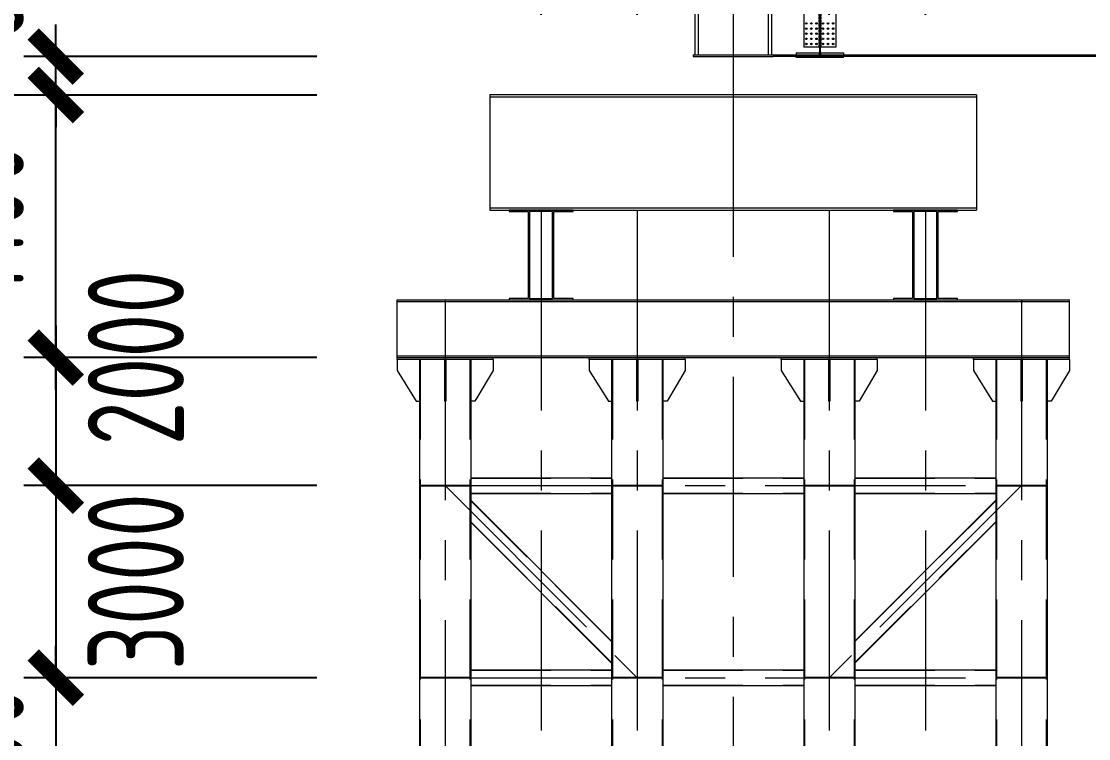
# Model space of a CAD drawing. Extents: x -2876908 to 633791, y -1383861 to 872234.
# Drawn here: x -1456770 to -1440103, y -331127 to -319926 of the extents above; entities that cross this region are included whole.
import ezdxf

# ---------------------------------------------------------------- set-up
doc = ezdxf.new("R2010")
doc.units = 0
doc.header["$LTSCALE"] = 5
doc.header["$MEASUREMENT"] = 0
for name, pattern in [('CENTER', [2, 1.25, -0.25, 0.25, -0.25]), ('DASH', [0.35, 0.25, -0.1]), ('DASHED', [0.75, 0.5, -0.25])]:
    doc.linetypes.add(name, pattern=pattern)
doc.layers.get('0').update_dxf_attribs({"linetype": 'CONTINUOUS', "lineweight": 25})
doc.layers.get('DEFPOINTS').update_dxf_attribs({"color": 35, "linetype": 'CONTINUOUS', "lineweight": 13})
doc.layers.add('2', color=2, linetype='DASHED')
doc.layers.add('尺寸线', color=3, linetype='CONTINUOUS')
for name, color, linetype, lineweight in [('3中心线', 6, 'CENTER', 18), ('4虚线', 2, 'DASHED', 18), ('5标注', 3, 'CONTINUOUS', 15), ('8轮廓线', 4, 'CONTINUOUS', 15), ('DIM', 3, 'CONTINUOUS', 0)]:
    doc.layers.add(name, color=color, linetype=linetype, lineweight=lineweight)
doc.styles.add('TSSD_Dimension', font='tssdeng.shx', dxfattribs={"width": 0.7, "bigfont": 'hztxt.shx'})
doc.dimstyles.new('TSSD_100_100', dxfattribs={"dimtxt": 300, "dimasz": 100, "dimexe": 100, "dimexo": 250, "dimgap": 100, "dimtad": 1, "dimdec": 0, "dimzin": 0, "dimdsep": 46, "dimtxsty": 'TSSD_Dimension', "dimblk": 'ARCHTICK', "dimblk1": 'ARCHTICK', "dimblk2": 'ARCHTICK', "dimcen": 0, "dimdle": 100, "dimclrt": 7, "dimadec": 0, "dimazin": 0, "dimtfac": 1, "dimtdec": 0, "dimtix": 1, "dimtmove": 2, "dimatfit": 3, "dimfxl": 1, "dimtolj": 1, "dimtzin": 0, "dimarcsym": 0})

# ---------------------------------------------------------------- blocks, each defined once
blk = doc.blocks.new('dds')
for points in [[(-1110465, -7116, -1), (-1110465, -7140, -1)], [(-1110385, -7116, -1), (-1110385, -7140, -1)], [(-1110305, -7116, -1), (-1110305, -7140, -1)], [(-1110205, -7116, 1), (-1110205, -7140, 1)], [(-1110125, -7116, 1), (-1110125, -7140, 1)], [(-1110045, -7116, 1), (-1110045, -7140, 1)], [(-1110465, -7196, -1), (-1110465, -7220, -1)], [(-1110465, -7276, -1), (-1110465, -7300, -1)], [(-1110385, -7196, -1), (-1110385, -7220, -1)], [(-1110385, -7276, -1), (-1110385, -7300, -1)], [(-1110305, -7196, 1), (-1110305, -7220, 1)], [(-1110305, -7276, -1), (-1110305, -7300, -1)], [(-1110205, -7196, 1), (-1110205, -7220, 1)], [(-1110205, -7276, 1), (-1110205, -7300, 1)], [(-1110125, -7196, 1), (-1110125, -7220, 1)], [(-1110125, -7276, 1), (-1110125, -7300, 1)], [(-1110045, -7196, 1), (-1110045, -7220, 1)], [(-1110045, -7276, 1), (-1110045, -7300, 1)], [(-1110465, -7356, -1), (-1110465, -7380, -1)], [(-1110465, -7436, -1), (-1110465, -7460, -1)], [(-1110385, -7356, -1), (-1110385, -7380, -1)], [(-1110385, -7436, -1), (-1110385, -7460, -1)], [(-1110305, -7356, -1), (-1110305, -7380, -1)], [(-1110305, -7436, -1), (-1110305, -7460, -1)], [(-1110205, -7356, 1), (-1110205, -7380, 1)], [(-1110205, -7436, 1), (-1110205, -7460, 1)], [(-1110125, -7356, 1), (-1110125, -7380, 1)], [(-1110125, -7436, 1), (-1110125, -7460, 1)], [(-1110045, -7356, 1), (-1110045, -7380, 1)], [(-1110045, -7436, 1), (-1110045, -7460, 1)]]:
    blk.add_hatch(color=256).paths.add_polyline_path(points)
for p, q in [((-1110505, -6377), (-1110505, -7498)), ((-1110005, -6377), (-1110005, -7498)), ((-1110005, -7498), (-1110505, -7498)), ((-1110625, -7589), (-1109885, -7589)), ((-1110625, -7589), (-1110625, -7617)), ((-1110625, -7661), (-1110625, -7641)), ((-1109885, -7661), (-1110625, -7661)), ((-1110265, -7589), (-1110265, -7661)), ((-1110245, -7589), (-1110245, -7661)), ((-1109885, -7589), (-1109885, -7617)), ((-1109885, -7661), (-1109885, -7641))]:
    blk.add_line(p, q)
for centre in [(-1110465, -7128), (-1110385, -7128), (-1110305, -7128), (-1110205, -7128), (-1110125, -7128), (-1110045, -7128), (-1110465, -7208), (-1110465, -7288), (-1110385, -7208), (-1110385, -7288), (-1110305, -7208), (-1110305, -7288), (-1110205, -7208), (-1110205, -7288), (-1110125, -7208), (-1110125, -7288), (-1110045, -7208), (-1110045, -7288), (-1110465, -7368), (-1110465, -7448), (-1110385, -7368), (-1110385, -7448), (-1110305, -7368), (-1110305, -7448), (-1110205, -7368), (-1110205, -7448), (-1110125, -7368), (-1110125, -7448), (-1110045, -7368), (-1110045, -7448)]:
    blk.add_circle(centre, 12)
at = {"layer": '2', "color": 2, "linetype": 'DASHED', "ltscale": 0.5}
for p, q in [((-1110265, -6198), (-1110265, -7498)), ((-1110245, -6198), (-1110245, -7498))]:
    blk.add_line(p, q, dxfattribs=at)
at = {"layer": '3中心线', "ltscale": 500}
blk.add_line((-1111605, 8823), (-1111605, -7645), dxfattribs=at)
at = {"layer": '8轮廓线'}
for p, q in [((-1112155, 8823), (-1112155, -7563)), ((-1111055, -7617), (-1111055, 8823)), ((-1111005, -7617), (-1111005, 8823)), ((-1112205, -4830), (-1112205, -7617)), ((-1112155, -4830), (-1112155, -7617)), ((-1112230, -7617), (-1109155, -7617)), ((-1112230, -7617), (-1112230, -7645)), ((-1112230, -7645), (-1110980, -7645)), ((-1110980, -7617), (-1110980, -7645)), ((-1110980, -7641), (-1098430, -7641)), ((-1109155, -7617), (-1100255, -7617))]:
    blk.add_line(p, q, dxfattribs=at)
at = {"layer": '尺寸线'}
blk.add_line((-1110255, -6117), (-1110255, -7617), dxfattribs=at)
blk = doc.blocks.new('_ArchTick')
at = {"color": 0, "linetype": 'ByBlock', "const_width": 0.5}
blk.add_lwpolyline([(-0.707, -0.707), (0.707, 0.707)], dxfattribs=at)
blk = doc.blocks.new('*D2347')
at = {"layer": 'DEFPOINTS', "color": 0, "transparency": 16777216}
for p in [(-1456232, -321076), (-1450903, -321076), (-1450903, -325176)]:
    blk.add_point(p, dxfattribs=at)
at = {"layer": 'DIM', "color": 0, "lineweight": -2, "transparency": 16777216}
for p, q in [((-1456232, -325676), (-1456232, -320576)), ((-1452153, -321076), (-1456732, -321076)), ((-1452153, -325176), (-1456732, -325176))]:
    blk.add_line(p, q, dxfattribs=at)
at = {"layer": 'DIM', "color": 0, "lineweight": -2, "transparency": 16777216, "xscale": 500, "yscale": 500, "zscale": 500}
for p, rotation in [((-1456232, -321076), 90), ((-1456232, -325176), 270)]:
    blk.add_blockref('_ArchTick', p, dxfattribs=dict(at, rotation=rotation))
at = {"layer": 'DIM', "color": 7, "transparency": 16777216, "insert": (-1457482, -323126), "char_height": 1500, "attachment_point": 5, "rotation": 90, "style": 'TSSD_Dimension'}
blk.add_mtext('\\A1;4100', dxfattribs=at)
blk = doc.blocks.new('*D2348')
at = {"layer": 'DEFPOINTS', "color": 0, "transparency": 16777216}
for p in [(-1450903, -325176), (-1456232, -327176), (-1450903, -327176)]:
    blk.add_point(p, dxfattribs=at)
at = {"layer": 'DIM', "color": 0, "lineweight": -2, "transparency": 16777216}
for p, q in [((-1456232, -324676), (-1456232, -327676)), ((-1452153, -325176), (-1456732, -325176)), ((-1452153, -327176), (-1456732, -327176))]:
    blk.add_line(p, q, dxfattribs=at)
at = {"layer": 'DIM', "color": 0, "lineweight": -2, "transparency": 16777216, "xscale": 500, "yscale": 500, "zscale": 500}
for p, rotation in [((-1456232, -325176), 90), ((-1456232, -327176), 270)]:
    blk.add_blockref('_ArchTick', p, dxfattribs=dict(at, rotation=rotation))
at = {"layer": 'DIM', "color": 7, "transparency": 16777216, "insert": (-1454982, -325176), "char_height": 1500, "attachment_point": 5, "rotation": 90, "style": 'TSSD_Dimension'}
blk.add_mtext('\\A1;2000', dxfattribs=at)
blk = doc.blocks.new('*D2349')
at = {"layer": 'DEFPOINTS', "color": 0, "transparency": 16777216}
for p in [(-1450903, -327176), (-1456232, -330176), (-1450903, -330176)]:
    blk.add_point(p, dxfattribs=at)
at = {"layer": 'DIM', "color": 0, "lineweight": -2, "transparency": 16777216}
for p, q in [((-1456232, -326676), (-1456232, -330676)), ((-1452153, -327176), (-1456732, -327176)), ((-1452153, -330176), (-1456732, -330176))]:
    blk.add_line(p, q, dxfattribs=at)
at = {"layer": 'DIM', "color": 0, "lineweight": -2, "transparency": 16777216, "xscale": 500, "yscale": 500, "zscale": 500}
for p, rotation in [((-1456232, -327176), 90), ((-1456232, -330176), 270)]:
    blk.add_blockref('_ArchTick', p, dxfattribs=dict(at, rotation=rotation))
at = {"layer": 'DIM', "color": 7, "transparency": 16777216, "insert": (-1454982, -328676), "char_height": 1500, "attachment_point": 5, "rotation": 90, "style": 'TSSD_Dimension'}
blk.add_mtext('\\A1;3000', dxfattribs=at)
blk = doc.blocks.new('*D2350')
at = {"layer": 'DEFPOINTS', "color": 0, "transparency": 16777216}
for p in [(-1450903, -330176), (-1456232, -333176), (-1450903, -333176)]:
    blk.add_point(p, dxfattribs=at)
at = {"layer": 'DIM', "color": 0, "lineweight": -2, "transparency": 16777216}
for p, q in [((-1456232, -330176), (-1456232, -329676)), ((-1452153, -330176), (-1456732, -330176)), ((-1456232, -330176), (-1456232, -333176)), ((-1452153, -333176), (-1456732, -333176)), ((-1456232, -333176), (-1456232, -333676))]:
    blk.add_line(p, q, dxfattribs=at)
at = {"layer": 'DIM', "color": 0, "lineweight": -2, "transparency": 16777216, "xscale": 500, "yscale": 500, "zscale": 500}
for p, rotation in [((-1456232, -330176), 270), ((-1456232, -333176), 90)]:
    blk.add_blockref('_ArchTick', p, dxfattribs=dict(at, rotation=rotation))
at = {"layer": 'DIM', "color": 7, "transparency": 16777216, "insert": (-1457482, -331676), "char_height": 1500, "attachment_point": 5, "rotation": 90, "style": 'TSSD_Dimension'}
blk.add_mtext('\\A1;3000', dxfattribs=at)
blk = doc.blocks.new('*D2353')
at = {"layer": 'DEFPOINTS', "color": 0, "transparency": 16777216}
for p in [(-1456232, -320476), (-1450903, -320476), (-1450903, -321076)]:
    blk.add_point(p, dxfattribs=at)
at = {"layer": 'DIM', "color": 0, "lineweight": -2, "transparency": 16777216}
for p, q in [((-1456232, -320476), (-1456232, -319976)), ((-1452153, -320476), (-1456732, -320476)), ((-1456232, -321076), (-1456232, -320476)), ((-1452153, -321076), (-1456732, -321076)), ((-1456232, -321076), (-1456232, -321576))]:
    blk.add_line(p, q, dxfattribs=at)
at = {"layer": 'DIM', "color": 0, "lineweight": -2, "transparency": 16777216, "xscale": 500, "yscale": 500, "zscale": 500}
for p, rotation in [((-1456232, -320476), 270), ((-1456232, -321076), 90)]:
    blk.add_blockref('_ArchTick', p, dxfattribs=dict(at, rotation=rotation))
at = {"layer": 'DIM', "color": 7, "transparency": 16777216, "insert": (-1457482, -319185), "char_height": 1500, "attachment_point": 5, "rotation": 90, "style": 'TSSD_Dimension'}
blk.add_mtext('\\A1;600', dxfattribs=at)
blk = doc.blocks.new('*D2354')
at = {"layer": 'DEFPOINTS', "color": 0, "transparency": 16777216}
for p in [(-1460543, -321076), (-1450903, -321076), (-1450903, -346145)]:
    blk.add_point(p, dxfattribs=at)
at = {"layer": 'DIM', "color": 0, "lineweight": -2, "transparency": 16777216}
for p, q in [((-1460543, -346645), (-1460543, -320576)), ((-1452153, -321076), (-1461043, -321076)), ((-1452153, -346145), (-1461043, -346145))]:
    blk.add_line(p, q, dxfattribs=at)
at = {"layer": 'DIM', "color": 0, "lineweight": -2, "transparency": 16777216, "xscale": 500, "yscale": 500, "zscale": 500}
for p, rotation in [((-1460543, -321076), 90), ((-1460543, -346145), 270)]:
    blk.add_blockref('_ArchTick', p, dxfattribs=dict(at, rotation=rotation))
at = {"layer": 'DIM', "color": 7, "transparency": 16777216, "insert": (-1461793, -333610), "char_height": 1500, "attachment_point": 5, "rotation": 90, "style": 'TSSD_Dimension'}
blk.add_mtext('\\A1;25070', dxfattribs=at)
blk = doc.blocks.new('*D2355')
at = {"layer": 'DEFPOINTS', "color": 0, "transparency": 16777216}
for p in [(-1447153, -316700), (-1448653, -321076), (-1447153, -321076)]:
    blk.add_point(p, dxfattribs=at)
at = {"layer": 'DIM', "color": 0, "lineweight": -2, "transparency": 16777216}
for p, q in [((-1448653, -319826), (-1448653, -316200)), ((-1447153, -319826), (-1447153, -316200)), ((-1448653, -316700), (-1449153, -316700)), ((-1448653, -316700), (-1447153, -316700)), ((-1447153, -316700), (-1446653, -316700))]:
    blk.add_line(p, q, dxfattribs=at)
at = {"layer": 'DIM', "color": 0, "lineweight": -2, "transparency": 16777216, "xscale": 500, "yscale": 500, "zscale": 500}
blk.add_blockref('_ArchTick', (-1448653, -316700), dxfattribs=at)
at = {"layer": 'DIM', "color": 0, "lineweight": -2, "transparency": 16777216, "xscale": 500, "yscale": 500, "zscale": 500, "rotation": 180}
blk.add_blockref('_ArchTick', (-1447153, -316700), dxfattribs=at)
at = {"layer": 'DIM', "color": 7, "transparency": 16777216, "insert": (-1447903, -315450), "char_height": 1500, "attachment_point": 5, "style": 'TSSD_Dimension'}
blk.add_mtext('\\A1;1500', dxfattribs=at)
blk = doc.blocks.new('*D2356')
at = {"layer": 'DEFPOINTS', "color": 0, "transparency": 16777216}
for p in [(-1442653, -316700), (-1444153, -321076), (-1442653, -321076)]:
    blk.add_point(p, dxfattribs=at)
at = {"layer": 'DIM', "color": 0, "lineweight": -2, "transparency": 16777216}
for p, q in [((-1444153, -319826), (-1444153, -316200)), ((-1442653, -319826), (-1442653, -316200)), ((-1444153, -316700), (-1444653, -316700)), ((-1444153, -316700), (-1442653, -316700)), ((-1442653, -316700), (-1442153, -316700))]:
    blk.add_line(p, q, dxfattribs=at)
at = {"layer": 'DIM', "color": 0, "lineweight": -2, "transparency": 16777216, "xscale": 500, "yscale": 500, "zscale": 500}
blk.add_blockref('_ArchTick', (-1444153, -316700), dxfattribs=at)
at = {"layer": 'DIM', "color": 0, "lineweight": -2, "transparency": 16777216, "xscale": 500, "yscale": 500, "zscale": 500, "rotation": 180}
blk.add_blockref('_ArchTick', (-1442653, -316700), dxfattribs=at)
at = {"layer": 'DIM', "color": 7, "transparency": 16777216, "insert": (-1443403, -315450), "char_height": 1500, "attachment_point": 5, "style": 'TSSD_Dimension'}
blk.add_mtext('\\A1;1500', dxfattribs=at)

msp = doc.modelspace()

# ---------------------------------------------------------------- linework, layer by layer
at = {"layer": '3中心线', "ltscale": 500}
for p, q in [((-1445652.796, -320475.562), (-1445652.796, -354690.894)), ((-1448652.796, -322875.562), (-1448652.796, -354690.894)), ((-1447152.796, -322875.562), (-1447152.796, -354690.894)), ((-1444152.796, -322875.562), (-1444152.796, -354690.894)), ((-1442652.796, -322875.562), (-1442652.796, -354690.894)), ((-1450152.796, -324275.562), (-1450152.796, -354690.894)), ((-1441152.796, -324275.562), (-1441152.796, -354690.894)), ((-1450152.796, -327175.562), (-1441152.796, -327175.562)), ((-1450152.796, -327175.562), (-1447152.796, -330175.562)), ((-1441152.796, -327175.562), (-1444152.796, -330175.562)), ((-1450152.796, -330175.562), (-1441152.796, -330175.562))]:
    msp.add_line(p, q, dxfattribs=at)
at = {"layer": '4虚线', "ltscale": 500}
for p, q in [((-1450540.796, -325205.562), (-1450540.796, -354690.894)), ((-1449764.796, -325205.562), (-1449764.796, -354690.894)), ((-1447540.796, -325205.562), (-1447540.796, -354690.894)), ((-1446764.796, -325205.562), (-1446764.796, -354690.894)), ((-1444540.796, -325205.562), (-1444540.796, -354690.894)), ((-1443764.796, -325205.562), (-1443764.796, -354690.894)), ((-1441540.796, -325205.562), (-1441540.796, -354690.894)), ((-1440764.796, -325205.562), (-1440764.796, -354690.894)), ((-1449752.796, -327059.562), (-1447552.796, -327059.562)), ((-1446752.796, -327059.562), (-1444552.796, -327059.562)), ((-1443752.796, -327059.562), (-1441552.796, -327059.562)), ((-1449752.796, -327291.562), (-1447552.796, -327291.562)), ((-1446752.796, -327291.562), (-1444552.796, -327291.562)), ((-1443752.796, -327291.562), (-1441552.796, -327291.562)), ((-1449752.796, -327411.513), (-1447552.796, -329611.513)), ((-1441552.796, -327411.513), (-1443752.796, -329611.513)), ((-1449752.796, -327739.611), (-1447552.796, -329939.611)), ((-1441552.796, -327739.611), (-1443752.796, -329939.611)), ((-1449752.796, -330059.562), (-1447552.796, -330059.562)), ((-1446752.796, -330059.562), (-1444552.796, -330059.562)), ((-1443752.796, -330059.562), (-1441552.796, -330059.562)), ((-1449752.796, -330291.562), (-1447552.796, -330291.562)), ((-1446752.796, -330291.562), (-1444552.796, -330291.562)), ((-1443752.796, -330291.562), (-1441552.796, -330291.562))]:
    msp.add_line(p, q, dxfattribs=at)
at = {"layer": '5标注', "linetype": 'DASH', "ltscale": 100, "const_width": 30, "flags": 128}
for points in [[(-1450552.796, -327175.562), (-1449752.796, -327175.562)], [(-1447552.796, -327175.562), (-1446752.796, -327175.562)], [(-1444552.796, -327175.562), (-1443752.796, -327175.562)], [(-1441552.796, -327175.562), (-1440752.796, -327175.562)], [(-1450552.796, -330175.562), (-1449752.796, -330175.562)], [(-1447552.796, -330175.562), (-1446752.796, -330175.562)], [(-1444552.796, -330175.562), (-1443752.796, -330175.562)], [(-1441552.796, -330175.562), (-1440752.796, -330175.562)]]:
    msp.add_lwpolyline(points, dxfattribs=at)
at = {"layer": '8轮廓线'}
for p, q in [((-1441852.796, -321075.562), (-1449452.796, -321075.562)), ((-1449452.796, -321075.562), (-1449452.796, -322875.562)), ((-1449452.796, -321105.562), (-1441852.796, -321105.562)), ((-1441852.796, -321075.562), (-1441852.796, -322875.562)), ((-1441852.796, -322845.562), (-1449452.796, -322845.562)), ((-1449452.796, -322875.562), (-1441852.796, -322875.562)), ((-1450902.796, -325175.562), (-1450902.796, -324275.562)), ((-1450902.796, -324275.562), (-1440402.796, -324275.562)), ((-1450902.796, -324299.562), (-1440402.796, -324299.562)), ((-1440402.796, -325175.562), (-1440402.796, -324275.562)), ((-1450902.796, -325151.562), (-1440402.796, -325151.562)), ((-1450902.796, -325205.562), (-1450902.796, -325175.562)), ((-1450902.796, -325175.562), (-1449402.796, -325175.562)), ((-1450902.796, -325175.562), (-1440402.796, -325175.562)), ((-1449402.796, -325205.562), (-1450902.796, -325205.562)), ((-1450902.796, -325205.562), (-1450902.796, -325375.562)), ((-1450552.796, -325205.562), (-1450552.796, -345345.244)), ((-1450162.796, -325205.562), (-1450162.796, -325855.562)), ((-1450142.796, -325205.562), (-1450142.796, -325855.562)), ((-1449752.796, -325205.562), (-1449752.796, -345345.244)), ((-1449402.796, -325205.562), (-1449402.796, -325175.562)), ((-1449402.796, -325205.562), (-1449402.796, -325375.562)), ((-1447902.796, -325205.562), (-1447902.796, -325175.562)), ((-1447902.796, -325175.562), (-1446402.796, -325175.562)), ((-1446402.796, -325205.562), (-1447902.796, -325205.562)), ((-1447902.796, -325205.562), (-1447902.796, -325375.562)), ((-1447552.796, -325205.562), (-1447552.796, -345345.244)), ((-1447162.796, -325205.562), (-1447162.796, -325855.562)), ((-1447142.796, -325205.562), (-1447142.796, -325855.562)), ((-1446752.796, -325205.562), (-1446752.796, -345345.244)), ((-1446402.796, -325205.562), (-1446402.796, -325175.562)), ((-1446402.796, -325205.562), (-1446402.796, -325375.562)), ((-1444902.796, -325205.562), (-1444902.796, -325175.562)), ((-1444902.796, -325175.562), (-1443402.796, -325175.562)), ((-1443402.796, -325205.562), (-1444902.796, -325205.562)), ((-1444902.796, -325205.562), (-1444902.796, -325375.562)), ((-1444552.796, -325205.562), (-1444552.796, -345345.244)), ((-1444162.796, -325205.562), (-1444162.796, -325855.562)), ((-1444142.796, -325205.562), (-1444142.796, -325855.562)), ((-1443752.796, -325205.562), (-1443752.796, -345345.244)), ((-1443402.796, -325205.562), (-1443402.796, -325175.562)), ((-1443402.796, -325205.562), (-1443402.796, -325375.562)), ((-1441902.796, -325205.562), (-1441902.796, -325175.562)), ((-1441902.796, -325175.562), (-1440402.796, -325175.562)), ((-1440402.796, -325205.562), (-1441902.796, -325205.562)), ((-1441902.796, -325205.562), (-1441902.796, -325375.562)), ((-1441552.796, -325205.562), (-1441552.796, -345345.244)), ((-1441162.796, -325205.562), (-1441162.796, -325855.562)), ((-1441142.796, -325205.562), (-1441142.796, -325855.562)), ((-1440752.796, -325205.562), (-1440752.796, -345345.244)), ((-1440402.796, -325205.562), (-1440402.796, -325175.562)), ((-1440402.796, -325205.562), (-1440402.796, -325375.562)), ((-1450902.796, -325375.562), (-1450602.796, -325855.562)), ((-1449402.796, -325375.562), (-1449687.092, -325855.562)), ((-1447902.796, -325375.562), (-1447602.796, -325855.562)), ((-1446402.796, -325375.562), (-1446687.092, -325855.562)), ((-1444902.796, -325375.562), (-1444602.796, -325855.562)), ((-1443402.796, -325375.562), (-1443687.092, -325855.562)), ((-1441902.796, -325375.562), (-1441602.796, -325855.562)), ((-1440402.796, -325375.562), (-1440687.092, -325855.562)), ((-1450602.796, -325855.562), (-1450552.796, -325855.562)), ((-1450142.796, -325855.562), (-1450162.796, -325855.562)), ((-1449687.092, -325855.562), (-1449752.796, -325855.562)), ((-1447602.796, -325855.562), (-1447552.796, -325855.562)), ((-1447142.796, -325855.562), (-1447162.796, -325855.562)), ((-1446687.092, -325855.562), (-1446752.796, -325855.562)), ((-1444602.796, -325855.562), (-1444552.796, -325855.562)), ((-1444142.796, -325855.562), (-1444162.796, -325855.562)), ((-1443687.092, -325855.562), (-1443752.796, -325855.562)), ((-1441602.796, -325855.562), (-1441552.796, -325855.562)), ((-1441142.796, -325855.562), (-1441162.796, -325855.562)), ((-1440687.092, -325855.562), (-1440752.796, -325855.562)), ((-1449752.796, -327053.062), (-1447552.796, -327053.062)), ((-1446752.796, -327053.062), (-1444552.796, -327053.062)), ((-1443752.796, -327053.062), (-1441552.796, -327053.062)), ((-1449752.796, -327298.062), (-1447552.796, -327298.062)), ((-1446752.796, -327298.062), (-1444552.796, -327298.062)), ((-1443752.796, -327298.062), (-1441552.796, -327298.062)), ((-1449752.796, -327402.321), (-1447552.796, -329602.321)), ((-1441552.796, -327402.321), (-1443752.796, -329602.321)), ((-1449752.796, -327748.803), (-1447552.796, -329948.803)), ((-1441552.796, -327748.803), (-1443752.796, -329948.803)), ((-1449752.796, -330053.062), (-1447552.796, -330053.062)), ((-1446752.796, -330053.062), (-1444552.796, -330053.062)), ((-1443752.796, -330053.062), (-1441552.796, -330053.062)), ((-1449752.796, -330298.062), (-1447552.796, -330298.062)), ((-1446752.796, -330298.062), (-1444552.796, -330298.062)), ((-1443752.796, -330298.062), (-1441552.796, -330298.062))]:
    msp.add_line(p, q, dxfattribs=at)
for points in [[(-1449152.796, -324275.562), (-1448152.796, -324275.562), (-1448152.796, -324255.562), (-1448452.796, -324255.562), (-1448452.796, -322895.562), (-1448152.796, -322895.562), (-1448152.796, -322875.562), (-1449152.796, -322875.562), (-1449152.796, -322895.562), (-1448852.796, -322895.562), (-1448852.796, -324255.562), (-1449152.796, -324255.562)], [(-1448832.796, -324255.562), (-1448472.796, -324255.562), (-1448472.796, -322895.562), (-1448832.796, -322895.562)], [(-1443152.796, -324275.562), (-1442152.796, -324275.562), (-1442152.796, -324255.562), (-1442452.796, -324255.562), (-1442452.796, -322895.562), (-1442152.796, -322895.562), (-1442152.796, -322875.562), (-1443152.796, -322875.562), (-1443152.796, -322895.562), (-1442852.796, -322895.562), (-1442852.796, -324255.562), (-1443152.796, -324255.562)], [(-1442832.796, -324255.562), (-1442472.796, -324255.562), (-1442472.796, -322895.562), (-1442832.796, -322895.562)]]:
    msp.add_lwpolyline(points, close=True, dxfattribs=at)

# ---------------------------------------------------------------- block references
at = {"layer": '5标注'}
msp.add_blockref('dds', (-334047.654, -312830.688), dxfattribs=at)

# ---------------------------------------------------------------- dimensions: what is measured, and where the dimension line sits
at = {"layer": 'DIM'}
for base, p1, p2, picture, middle in [((-1447152.796, -316699.772), (-1448652.796, -321075.562), (-1447152.796, -321075.562), '*D2355', (-1447902.796, -315449.772)), ((-1442652.796, -316699.772), (-1444152.796, -321075.562), (-1442652.796, -321075.562), '*D2356', (-1443402.796, -315449.772))]:
    dim = msp.add_linear_dim(base=base, p1=p1, p2=p2, dimstyle='TSSD_100_100', override={"dimtxt": 1500, "dimasz": 500, "dimexe": 500, "dimexo": 1250, "dimgap": 500, "dimdle": 500}, dxfattribs=at)
    dim.commit()
    dim.dimension.update_dxf_attribs({"geometry": picture, "text_midpoint": middle})
for base, p1, p2, picture, middle in [((-1456232.289, -320475.562), (-1450902.796, -321075.562), (-1450902.796, -320475.562), '*D2353', (-1457482.289, -319185.177)), ((-1456232.289, -327175.562), (-1450902.796, -325175.562), (-1450902.796, -327175.562), '*D2348', (-1454982.289, -325175.562)), ((-1456232.289, -330175.562), (-1450902.796, -327175.562), (-1450902.796, -330175.562), '*D2349', (-1454982.289, -328675.562))]:
    dim = msp.add_linear_dim(base=base, p1=p1, p2=p2, angle=90, dimstyle='TSSD_100_100', override={"dimtxt": 1500, "dimasz": 500, "dimexe": 500, "dimexo": 1250, "dimgap": 500, "dimdle": 500}, dxfattribs=at)
    dim.commit()
    dim.dimension.update_dxf_attribs({"geometry": picture, "text_midpoint": middle, "dimtype": 160})
for base, p1, p2, picture, middle in [((-1460543.22, -321075.562), (-1450902.796, -346145.244), (-1450902.796, -321075.562), '*D2354', (-1461793.22, -333610.403)), ((-1456232.289, -321075.562), (-1450902.796, -325175.562), (-1450902.796, -321075.562), '*D2347', (-1457482.289, -323125.562)), ((-1456232.289, -333175.562), (-1450902.796, -330175.562), (-1450902.796, -333175.562), '*D2350', (-1457482.289, -331675.562))]:
    dim = msp.add_linear_dim(base=base, p1=p1, p2=p2, angle=90, dimstyle='TSSD_100_100', override={"dimtxt": 1500, "dimasz": 500, "dimexe": 500, "dimexo": 1250, "dimgap": 500, "dimdle": 500}, dxfattribs=at)
    dim.commit()
    dim.dimension.update_dxf_attribs({"geometry": picture, "text_midpoint": middle})

doc.saveas('drawing.dxf')
